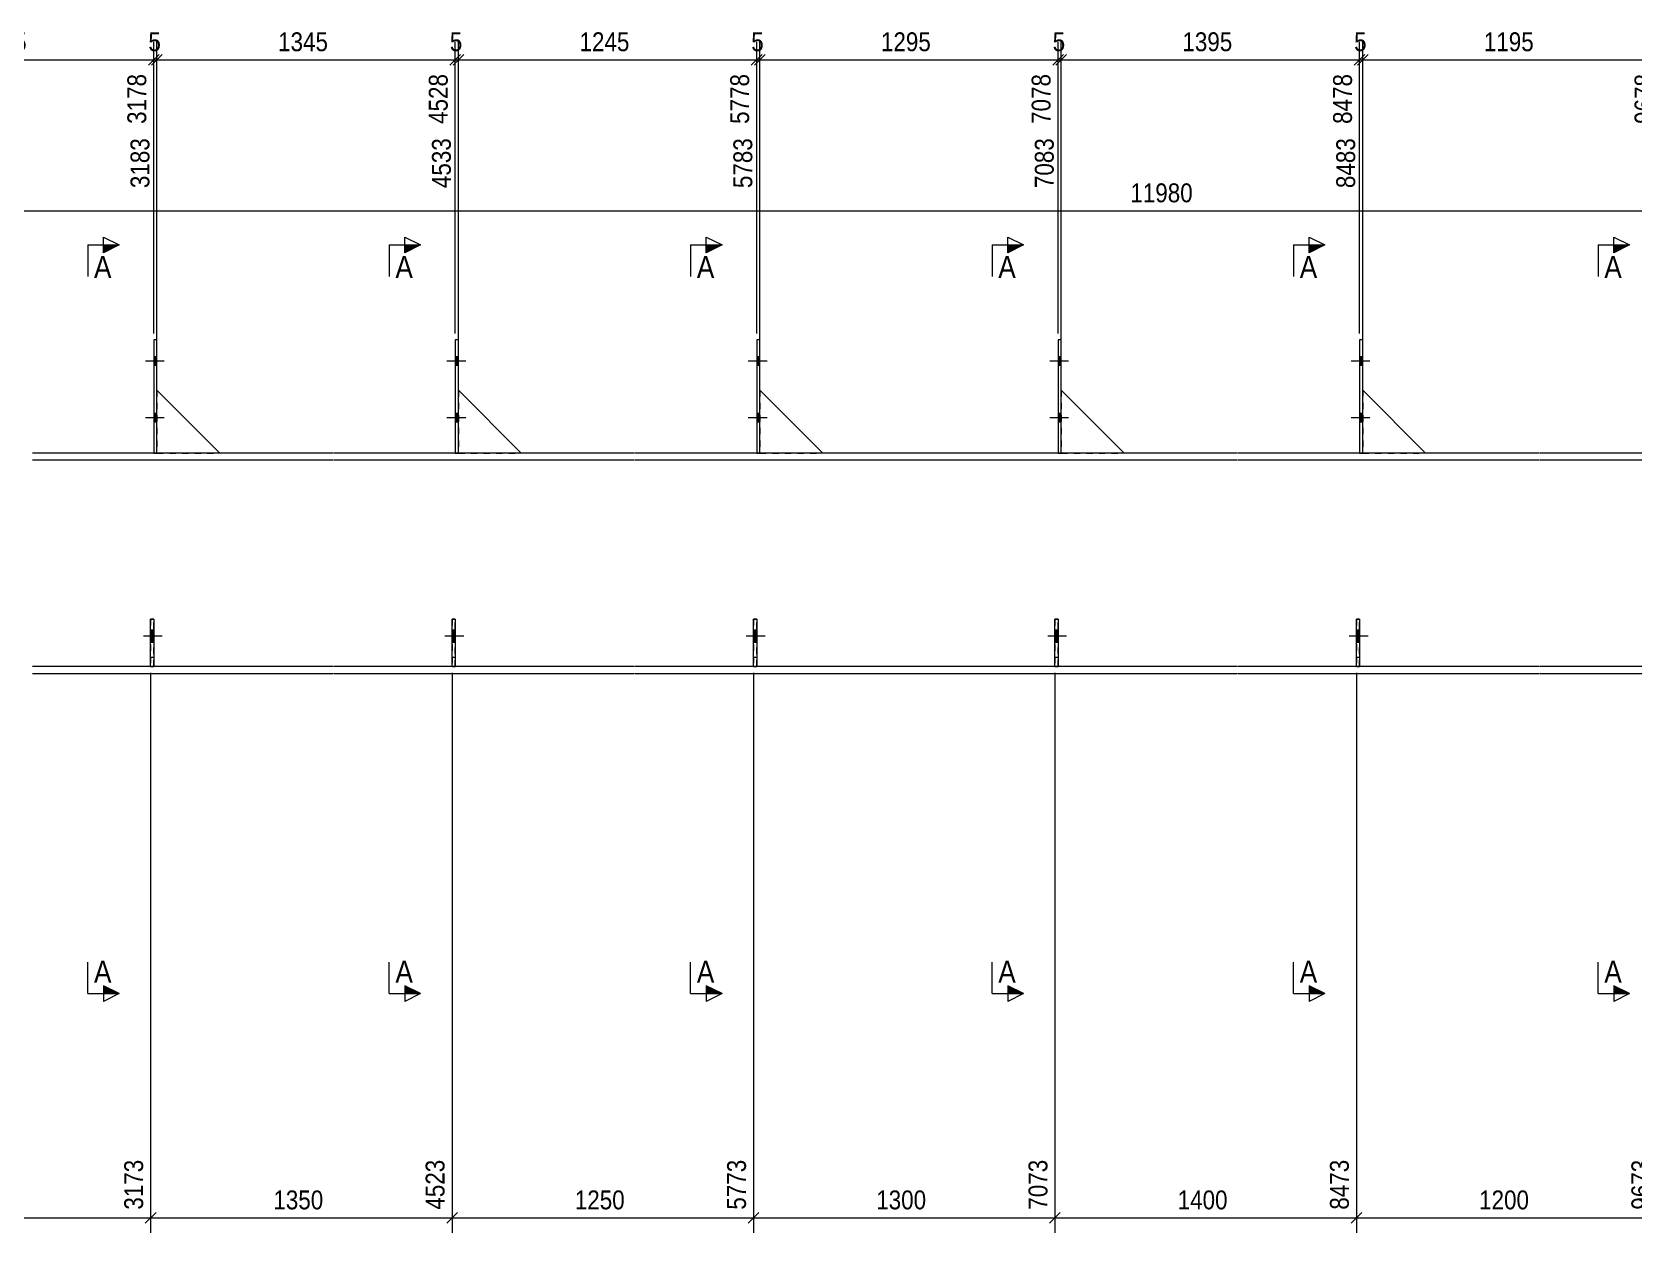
# Model space of a CAD drawing. Header units: millimetres. Extents: x 2 to 825, y 1 to 579.
# Drawn here: x 167.3 to 421.9, y 232.2 to 423 of the extents above; entities that cross this region are included whole.
import ezdxf

# ---------------------------------------------------------------- set-up
doc = ezdxf.new("R2010")
doc.units = ezdxf.units.MM
for name, pattern in [('XKITLINE00', [0]), ('XKITLINE01', [4, 1, -1, 1, -1]), ('XKITLINE02', [4, 2, -2])]:
    doc.linetypes.add(name, pattern=pattern)
for name, color, linetype, lineweight in [('Bolt', 3, 'Continuous', 0), ('Dimensions', 7, 'Continuous', 0), ('Part', 2, 'Continuous', 0), ('Section', 6, 'Continuous', 0)]:
    doc.layers.add(name, color=color, linetype=linetype, lineweight=lineweight)
doc.styles.add('ARIAL', font='ARIAL.TTF')

# ---------------------------------------------------------------- blocks, each defined once
blk = doc.blocks.new('*A4')
at = {"layer": 'Bolt'}
for points in [[(282.45, 371.45), (282.95, 371.45), (282.95, 370.05), (282.45, 370.05)], [(282.45, 371.45), (282.95, 371.45), (282.95, 370.05), (282.45, 370.05)], [(282.45, 362.45), (282.95, 362.45), (282.95, 361.05), (282.45, 361.05)], [(282.45, 362.45), (282.95, 362.45), (282.95, 361.05), (282.45, 361.05)]]:
    blk.add_hatch(color=3, dxfattribs=at).paths.add_polyline_path(points, flags=17)
at = {"layer": 'Bolt', "color": 3, "linetype": 'XKITLINE00', "lineweight": 0}
for p, q in [((284.11, 370.75), (281.11, 370.75)), ((284.11, 370.75), (281.11, 370.75)), ((282.95, 371.45), (282.45, 371.45)), ((282.95, 371.45), (282.45, 371.45)), ((282.95, 370.05), (282.45, 370.05)), ((282.95, 370.05), (282.45, 370.05)), ((284.11, 361.75), (281.11, 361.75)), ((284.11, 361.75), (281.11, 361.75)), ((282.95, 362.45), (282.45, 362.45)), ((282.95, 362.45), (282.45, 362.45)), ((282.95, 361.05), (282.45, 361.05)), ((282.95, 361.05), (282.45, 361.05))]:
    blk.add_line(p, q, dxfattribs=at)
blk = doc.blocks.new('*A5')
at = {"layer": 'Bolt', "color": 3, "linetype": 'XKITLINE02', "lineweight": 0}
for p, q in [((331.7, 327.05), (328.7, 327.05)), ((330.35, 328.03), (329.85, 328.03)), ((330.35, 326.07), (329.85, 326.07))]:
    blk.add_line(p, q, dxfattribs=at)
blk = doc.blocks.new('*A6')
at = {"layer": 'Bolt'}
for points in [[(330.35, 371.45), (330.85, 371.45), (330.85, 370.05), (330.35, 370.05)], [(330.35, 371.45), (330.85, 371.45), (330.85, 370.05), (330.35, 370.05)], [(330.35, 362.45), (330.85, 362.45), (330.85, 361.05), (330.35, 361.05)], [(330.35, 362.45), (330.85, 362.45), (330.85, 361.05), (330.35, 361.05)]]:
    blk.add_hatch(color=3, dxfattribs=at).paths.add_polyline_path(points, flags=17)
at = {"layer": 'Bolt', "color": 3, "linetype": 'XKITLINE00', "lineweight": 0}
for p, q in [((332.01, 370.75), (329.01, 370.75)), ((332.01, 370.75), (329.01, 370.75)), ((330.85, 371.45), (330.35, 371.45)), ((330.85, 371.45), (330.35, 371.45)), ((330.85, 370.05), (330.35, 370.05)), ((330.85, 370.05), (330.35, 370.05)), ((332.01, 361.75), (329.01, 361.75)), ((332.01, 361.75), (329.01, 361.75)), ((330.85, 362.45), (330.35, 362.45)), ((330.85, 362.45), (330.35, 362.45)), ((330.85, 361.05), (330.35, 361.05)), ((330.85, 361.05), (330.35, 361.05))]:
    blk.add_line(p, q, dxfattribs=at)
blk = doc.blocks.new('*A7')
at = {"layer": 'Bolt', "color": 3, "linetype": 'XKITLINE02', "lineweight": 0}
for p, q in [((379.6, 327.05), (376.6, 327.05)), ((378.25, 328.03), (377.75, 328.03)), ((378.25, 326.07), (377.75, 326.07))]:
    blk.add_line(p, q, dxfattribs=at)
blk = doc.blocks.new('*A8')
at = {"layer": 'Bolt'}
for points in [[(378.25, 371.45), (378.75, 371.45), (378.75, 370.05), (378.25, 370.05)], [(378.25, 371.45), (378.75, 371.45), (378.75, 370.05), (378.25, 370.05)], [(378.25, 362.45), (378.75, 362.45), (378.75, 361.05), (378.25, 361.05)], [(378.25, 362.45), (378.75, 362.45), (378.75, 361.05), (378.25, 361.05)]]:
    blk.add_hatch(color=3, dxfattribs=at).paths.add_polyline_path(points, flags=17)
at = {"layer": 'Bolt', "color": 3, "linetype": 'XKITLINE00', "lineweight": 0}
for p, q in [((379.91, 370.75), (376.91, 370.75)), ((379.91, 370.75), (376.91, 370.75)), ((378.75, 371.45), (378.25, 371.45)), ((378.75, 371.45), (378.25, 371.45)), ((378.75, 370.05), (378.25, 370.05)), ((378.75, 370.05), (378.25, 370.05)), ((379.91, 361.75), (376.91, 361.75)), ((379.91, 361.75), (376.91, 361.75)), ((378.75, 362.45), (378.25, 362.45)), ((378.75, 362.45), (378.25, 362.45)), ((378.75, 361.05), (378.25, 361.05)), ((378.75, 361.05), (378.25, 361.05))]:
    blk.add_line(p, q, dxfattribs=at)
blk = doc.blocks.new('*A10')
at = {"layer": 'Part', "color": 2, "linetype": 'XKITLINE00', "lineweight": 0}
for p, q in [((215.15, 356.15), (167.35, 356.15)), ((215.15, 355.05), (167.35, 355.05)), ((263.05, 356.15), (215.25, 356.15)), ((263.05, 355.05), (215.25, 355.05)), ((310.95, 356.15), (263.15, 356.15)), ((310.95, 355.05), (263.15, 355.05)), ((358.85, 356.15), (311.05, 356.15)), ((358.85, 355.05), (311.05, 355.05)), ((406.75, 356.15), (358.95, 356.15)), ((406.75, 355.05), (358.95, 355.05)), ((656.33, 356.15), (406.85, 356.15)), ((656.22, 355.05), (406.85, 355.05)), ((215.15, 322.25), (167.35, 322.25)), ((167.35, 321.15), (215.15, 321.15)), ((263.05, 322.25), (215.25, 322.25)), ((215.25, 321.15), (263.05, 321.15)), ((310.95, 322.25), (263.15, 322.25)), ((263.15, 321.15), (310.95, 321.15)), ((358.85, 322.25), (311.05, 322.25)), ((311.05, 321.15), (358.85, 321.15)), ((406.75, 322.25), (358.95, 322.25)), ((358.95, 321.15), (406.75, 321.15)), ((652.76, 322.25), (406.85, 322.25)), ((406.85, 321.15), (652.64, 321.15))]:
    blk.add_line(p, q, dxfattribs=at)
blk = doc.blocks.new('*A18')
at = {"layer": 'Part', "color": 2, "linetype": 'XKITLINE00', "lineweight": 0}
for p, q in [((377.75, 322.25), (377.75, 329.75)), ((377.75, 329.75), (378.25, 329.75)), ((378.25, 329.75), (378.25, 322.25))]:
    blk.add_line(p, q, dxfattribs=at)
at = {"layer": 'Part', "color": 7, "linetype": 'XKITLINE01', "lineweight": 0}
for p, q in [((377.75, 323.75), (378.25, 323.75)), ((378.25, 322.25), (377.75, 322.25))]:
    blk.add_line(p, q, dxfattribs=at)
blk = doc.blocks.new('*A19')
at = {"layer": 'Part', "color": 2, "linetype": 'XKITLINE00', "lineweight": 0}
for p, q in [((329.85, 322.25), (329.85, 329.75)), ((329.85, 329.75), (330.35, 329.75)), ((330.35, 329.75), (330.35, 322.25))]:
    blk.add_line(p, q, dxfattribs=at)
at = {"layer": 'Part', "color": 7, "linetype": 'XKITLINE01', "lineweight": 0}
for p, q in [((329.85, 323.75), (330.35, 323.75)), ((330.35, 322.25), (329.85, 322.25))]:
    blk.add_line(p, q, dxfattribs=at)
blk = doc.blocks.new('*A20')
at = {"layer": 'Part', "color": 2, "linetype": 'XKITLINE00', "lineweight": 0}
for p, q in [((281.95, 322.25), (281.95, 329.75)), ((281.95, 329.75), (282.45, 329.75)), ((282.45, 329.75), (282.45, 322.25))]:
    blk.add_line(p, q, dxfattribs=at)
at = {"layer": 'Part', "color": 7, "linetype": 'XKITLINE01', "lineweight": 0}
for p, q in [((281.95, 323.75), (282.45, 323.75)), ((282.45, 322.25), (281.95, 322.25))]:
    blk.add_line(p, q, dxfattribs=at)
blk = doc.blocks.new('*A21')
at = {"layer": 'Part', "color": 2, "linetype": 'XKITLINE00', "lineweight": 0}
for p, q in [((234.05, 322.25), (234.05, 329.75)), ((234.05, 329.75), (234.55, 329.75)), ((234.55, 329.75), (234.55, 322.25))]:
    blk.add_line(p, q, dxfattribs=at)
at = {"layer": 'Part', "color": 7, "linetype": 'XKITLINE01', "lineweight": 0}
for p, q in [((234.05, 323.75), (234.55, 323.75)), ((234.55, 322.25), (234.05, 322.25))]:
    blk.add_line(p, q, dxfattribs=at)
blk = doc.blocks.new('*A22')
at = {"layer": 'Part', "color": 2, "linetype": 'XKITLINE00', "lineweight": 0}
for p, q in [((186.15, 322.25), (186.15, 329.75)), ((186.15, 329.75), (186.65, 329.75)), ((186.65, 329.75), (186.65, 322.25))]:
    blk.add_line(p, q, dxfattribs=at)
at = {"layer": 'Part', "color": 7, "linetype": 'XKITLINE01', "lineweight": 0}
for p, q in [((186.15, 323.75), (186.65, 323.75)), ((186.65, 322.25), (186.15, 322.25))]:
    blk.add_line(p, q, dxfattribs=at)
blk = doc.blocks.new('*A36')
at = {"layer": 'Part', "color": 7, "linetype": 'XKITLINE01', "lineweight": 0}
for p, q in [((186.15, 329.75), (186.15, 322.25)), ((186.65, 329.75), (186.15, 329.75)), ((186.65, 322.25), (186.65, 329.75)), ((186.15, 323.75), (186.65, 323.75)), ((186.15, 322.25), (186.65, 322.25))]:
    blk.add_line(p, q, dxfattribs=at)
blk = doc.blocks.new('*A37')
at = {"layer": 'Part', "color": 2, "linetype": 'XKITLINE00', "lineweight": 0}
blk.add_line((197.15, 356.15), (187.15, 366.15), dxfattribs=at)
at = {"layer": 'Part', "color": 7, "linetype": 'XKITLINE01', "lineweight": 0}
for p, q in [((187.15, 366.15), (187.15, 356.15)), ((187.15, 356.15), (197.15, 356.15))]:
    blk.add_line(p, q, dxfattribs=at)
blk = doc.blocks.new('*A38')
at = {"layer": 'Part', "color": 2, "linetype": 'XKITLINE00', "lineweight": 0}
for p, q in [((187.15, 374.15), (186.65, 374.15)), ((186.65, 374.15), (186.65, 356.15)), ((187.15, 356.15), (187.15, 374.15))]:
    blk.add_line(p, q, dxfattribs=at)
at = {"layer": 'Part', "color": 7, "linetype": 'XKITLINE01', "lineweight": 0}
blk.add_line((186.65, 356.15), (187.15, 356.15), dxfattribs=at)
blk = doc.blocks.new('*A39')
at = {"layer": 'Part', "color": 7, "linetype": 'XKITLINE01', "lineweight": 0}
for p, q in [((234.05, 329.75), (234.05, 322.25)), ((234.55, 329.75), (234.05, 329.75)), ((234.55, 322.25), (234.55, 329.75)), ((234.05, 323.75), (234.55, 323.75)), ((234.05, 322.25), (234.55, 322.25))]:
    blk.add_line(p, q, dxfattribs=at)
blk = doc.blocks.new('*A40')
at = {"layer": 'Part', "color": 2, "linetype": 'XKITLINE00', "lineweight": 0}
blk.add_line((245.05, 356.15), (235.05, 366.15), dxfattribs=at)
at = {"layer": 'Part', "color": 7, "linetype": 'XKITLINE01', "lineweight": 0}
for p, q in [((235.05, 366.15), (235.05, 356.15)), ((235.05, 356.15), (245.05, 356.15))]:
    blk.add_line(p, q, dxfattribs=at)
blk = doc.blocks.new('*A41')
at = {"layer": 'Part', "color": 2, "linetype": 'XKITLINE00', "lineweight": 0}
for p, q in [((235.05, 374.15), (234.55, 374.15)), ((234.55, 374.15), (234.55, 356.15)), ((235.05, 356.15), (235.05, 374.15))]:
    blk.add_line(p, q, dxfattribs=at)
at = {"layer": 'Part', "color": 7, "linetype": 'XKITLINE01', "lineweight": 0}
blk.add_line((234.55, 356.15), (235.05, 356.15), dxfattribs=at)
blk = doc.blocks.new('*A42')
at = {"layer": 'Part', "color": 7, "linetype": 'XKITLINE01', "lineweight": 0}
for p, q in [((281.95, 329.75), (281.95, 322.25)), ((282.45, 329.75), (281.95, 329.75)), ((282.45, 322.25), (282.45, 329.75)), ((281.95, 323.75), (282.45, 323.75)), ((281.95, 322.25), (282.45, 322.25))]:
    blk.add_line(p, q, dxfattribs=at)
blk = doc.blocks.new('*A43')
at = {"layer": 'Part', "color": 2, "linetype": 'XKITLINE00', "lineweight": 0}
blk.add_line((292.95, 356.15), (282.95, 366.15), dxfattribs=at)
at = {"layer": 'Part', "color": 7, "linetype": 'XKITLINE01', "lineweight": 0}
for p, q in [((282.95, 366.15), (282.95, 356.15)), ((282.95, 356.15), (292.95, 356.15))]:
    blk.add_line(p, q, dxfattribs=at)
blk = doc.blocks.new('*A44')
at = {"layer": 'Part', "color": 2, "linetype": 'XKITLINE00', "lineweight": 0}
for p, q in [((282.95, 374.15), (282.45, 374.15)), ((282.45, 374.15), (282.45, 356.15)), ((282.95, 356.15), (282.95, 374.15))]:
    blk.add_line(p, q, dxfattribs=at)
at = {"layer": 'Part', "color": 7, "linetype": 'XKITLINE01', "lineweight": 0}
blk.add_line((282.45, 356.15), (282.95, 356.15), dxfattribs=at)
blk = doc.blocks.new('*A45')
at = {"layer": 'Part', "color": 7, "linetype": 'XKITLINE01', "lineweight": 0}
for p, q in [((329.85, 329.75), (329.85, 322.25)), ((330.35, 329.75), (329.85, 329.75)), ((330.35, 322.25), (330.35, 329.75)), ((329.85, 323.75), (330.35, 323.75)), ((329.85, 322.25), (330.35, 322.25))]:
    blk.add_line(p, q, dxfattribs=at)
blk = doc.blocks.new('*A46')
at = {"layer": 'Part', "color": 2, "linetype": 'XKITLINE00', "lineweight": 0}
blk.add_line((340.85, 356.15), (330.85, 366.15), dxfattribs=at)
at = {"layer": 'Part', "color": 7, "linetype": 'XKITLINE01', "lineweight": 0}
for p, q in [((330.85, 366.15), (330.85, 356.15)), ((330.85, 356.15), (340.85, 356.15))]:
    blk.add_line(p, q, dxfattribs=at)
blk = doc.blocks.new('*A47')
at = {"layer": 'Part', "color": 2, "linetype": 'XKITLINE00', "lineweight": 0}
for p, q in [((330.85, 374.15), (330.35, 374.15)), ((330.35, 374.15), (330.35, 356.15)), ((330.85, 356.15), (330.85, 374.15))]:
    blk.add_line(p, q, dxfattribs=at)
at = {"layer": 'Part', "color": 7, "linetype": 'XKITLINE01', "lineweight": 0}
blk.add_line((330.35, 356.15), (330.85, 356.15), dxfattribs=at)
blk = doc.blocks.new('*A48')
at = {"layer": 'Part', "color": 7, "linetype": 'XKITLINE01', "lineweight": 0}
for p, q in [((377.75, 329.75), (377.75, 322.25)), ((378.25, 329.75), (377.75, 329.75)), ((378.25, 322.25), (378.25, 329.75)), ((377.75, 323.75), (378.25, 323.75)), ((377.75, 322.25), (378.25, 322.25))]:
    blk.add_line(p, q, dxfattribs=at)
blk = doc.blocks.new('*A49')
at = {"layer": 'Part', "color": 2, "linetype": 'XKITLINE00', "lineweight": 0}
blk.add_line((388.75, 356.15), (378.75, 366.15), dxfattribs=at)
at = {"layer": 'Part', "color": 7, "linetype": 'XKITLINE01', "lineweight": 0}
for p, q in [((378.75, 366.15), (378.75, 356.15)), ((378.75, 356.15), (388.75, 356.15))]:
    blk.add_line(p, q, dxfattribs=at)
blk = doc.blocks.new('*A50')
at = {"layer": 'Part', "color": 2, "linetype": 'XKITLINE00', "lineweight": 0}
for p, q in [((378.75, 374.15), (378.25, 374.15)), ((378.25, 374.15), (378.25, 356.15)), ((378.75, 356.15), (378.75, 374.15))]:
    blk.add_line(p, q, dxfattribs=at)
at = {"layer": 'Part', "color": 7, "linetype": 'XKITLINE01', "lineweight": 0}
blk.add_line((378.25, 356.15), (378.75, 356.15), dxfattribs=at)
blk = doc.blocks.new('*A57')
at = {"layer": 'Bolt'}
blk.add_hatch(color=3, dxfattribs=at).paths.add_polyline_path([(378.25, 326.07), (377.75, 326.07), (377.75, 328.03), (378.25, 328.03)], flags=17)
at = {"layer": 'Bolt', "color": 3, "linetype": 'XKITLINE00', "lineweight": 0}
for p, q in [((379.6, 327.05), (376.6, 327.05)), ((378.25, 328.03), (377.75, 328.03)), ((378.25, 326.07), (377.75, 326.07))]:
    blk.add_line(p, q, dxfattribs=at)
blk = doc.blocks.new('*A58')
at = {"layer": 'Bolt'}
blk.add_hatch(color=3, dxfattribs=at).paths.add_polyline_path([(330.35, 326.07), (329.85, 326.07), (329.85, 328.03), (330.35, 328.03)], flags=17)
at = {"layer": 'Bolt', "color": 3, "linetype": 'XKITLINE00', "lineweight": 0}
for p, q in [((331.7, 327.05), (328.7, 327.05)), ((330.35, 328.03), (329.85, 328.03)), ((330.35, 326.07), (329.85, 326.07))]:
    blk.add_line(p, q, dxfattribs=at)
blk = doc.blocks.new('*A59')
at = {"layer": 'Bolt'}
blk.add_hatch(color=3, dxfattribs=at).paths.add_polyline_path([(282.45, 326.07), (281.95, 326.07), (281.95, 328.03), (282.45, 328.03)], flags=17)
at = {"layer": 'Bolt', "color": 3, "linetype": 'XKITLINE00', "lineweight": 0}
for p, q in [((283.8, 327.05), (280.8, 327.05)), ((282.45, 328.03), (281.95, 328.03)), ((282.45, 326.07), (281.95, 326.07))]:
    blk.add_line(p, q, dxfattribs=at)
blk = doc.blocks.new('*A60')
at = {"layer": 'Bolt'}
blk.add_hatch(color=3, dxfattribs=at).paths.add_polyline_path([(234.55, 326.07), (234.05, 326.07), (234.05, 328.03), (234.55, 328.03)], flags=17)
at = {"layer": 'Bolt', "color": 3, "linetype": 'XKITLINE00', "lineweight": 0}
for p, q in [((235.9, 327.05), (232.9, 327.05)), ((234.55, 328.03), (234.05, 328.03)), ((234.55, 326.07), (234.05, 326.07))]:
    blk.add_line(p, q, dxfattribs=at)
blk = doc.blocks.new('*A61')
at = {"layer": 'Bolt'}
blk.add_hatch(color=3, dxfattribs=at).paths.add_polyline_path([(186.65, 326.07), (186.15, 326.07), (186.15, 328.03), (186.65, 328.03)], flags=17)
at = {"layer": 'Bolt', "color": 3, "linetype": 'XKITLINE00', "lineweight": 0}
for p, q in [((188, 327.05), (185, 327.05)), ((186.65, 328.03), (186.15, 328.03)), ((186.65, 326.07), (186.15, 326.07))]:
    blk.add_line(p, q, dxfattribs=at)
blk = doc.blocks.new('*A70')
at = {"layer": 'Bolt', "color": 3, "linetype": 'XKITLINE02', "lineweight": 0}
for p, q in [((188, 327.05), (185, 327.05)), ((186.65, 328.03), (186.15, 328.03)), ((186.65, 326.07), (186.15, 326.07))]:
    blk.add_line(p, q, dxfattribs=at)
blk = doc.blocks.new('*A71')
at = {"layer": 'Bolt'}
for points in [[(186.65, 371.45), (187.15, 371.45), (187.15, 370.05), (186.65, 370.05)], [(186.65, 371.45), (187.15, 371.45), (187.15, 370.05), (186.65, 370.05)], [(186.65, 362.45), (187.15, 362.45), (187.15, 361.05), (186.65, 361.05)], [(186.65, 362.45), (187.15, 362.45), (187.15, 361.05), (186.65, 361.05)]]:
    blk.add_hatch(color=3, dxfattribs=at).paths.add_polyline_path(points, flags=17)
at = {"layer": 'Bolt', "color": 3, "linetype": 'XKITLINE00', "lineweight": 0}
for p, q in [((188.31, 370.75), (185.31, 370.75)), ((188.31, 370.75), (185.31, 370.75)), ((187.15, 371.45), (186.65, 371.45)), ((187.15, 371.45), (186.65, 371.45)), ((187.15, 370.05), (186.65, 370.05)), ((187.15, 370.05), (186.65, 370.05)), ((188.31, 361.75), (185.31, 361.75)), ((188.31, 361.75), (185.31, 361.75)), ((187.15, 362.45), (186.65, 362.45)), ((187.15, 362.45), (186.65, 362.45)), ((187.15, 361.05), (186.65, 361.05)), ((187.15, 361.05), (186.65, 361.05))]:
    blk.add_line(p, q, dxfattribs=at)
blk = doc.blocks.new('*A72')
at = {"layer": 'Bolt', "color": 3, "linetype": 'XKITLINE02', "lineweight": 0}
for p, q in [((235.9, 327.05), (232.9, 327.05)), ((234.55, 328.03), (234.05, 328.03)), ((234.55, 326.07), (234.05, 326.07))]:
    blk.add_line(p, q, dxfattribs=at)
blk = doc.blocks.new('*A73')
at = {"layer": 'Bolt'}
for points in [[(234.55, 371.45), (235.05, 371.45), (235.05, 370.05), (234.55, 370.05)], [(234.55, 371.45), (235.05, 371.45), (235.05, 370.05), (234.55, 370.05)], [(234.55, 362.45), (235.05, 362.45), (235.05, 361.05), (234.55, 361.05)], [(234.55, 362.45), (235.05, 362.45), (235.05, 361.05), (234.55, 361.05)]]:
    blk.add_hatch(color=3, dxfattribs=at).paths.add_polyline_path(points, flags=17)
at = {"layer": 'Bolt', "color": 3, "linetype": 'XKITLINE00', "lineweight": 0}
for p, q in [((236.21, 370.75), (233.21, 370.75)), ((236.21, 370.75), (233.21, 370.75)), ((235.05, 371.45), (234.55, 371.45)), ((235.05, 371.45), (234.55, 371.45)), ((235.05, 370.05), (234.55, 370.05)), ((235.05, 370.05), (234.55, 370.05)), ((236.21, 361.75), (233.21, 361.75)), ((236.21, 361.75), (233.21, 361.75)), ((235.05, 362.45), (234.55, 362.45)), ((235.05, 362.45), (234.55, 362.45)), ((235.05, 361.05), (234.55, 361.05)), ((235.05, 361.05), (234.55, 361.05))]:
    blk.add_line(p, q, dxfattribs=at)
blk = doc.blocks.new('*A74')
at = {"layer": 'Bolt', "color": 3, "linetype": 'XKITLINE02', "lineweight": 0}
for p, q in [((283.8, 327.05), (280.8, 327.05)), ((282.45, 328.03), (281.95, 328.03)), ((282.45, 326.07), (281.95, 326.07))]:
    blk.add_line(p, q, dxfattribs=at)
blk = doc.blocks.new('*A196')
at = {"layer": 'Section'}
for points in [[(418.65, 389.22), (421.15, 389.22), (418.65, 387.97)], [(418.65, 271.52), (421.15, 270.27), (418.65, 270.27)]]:
    blk.add_hatch(color=3, dxfattribs=at).paths.add_polyline_path(points, flags=17)
at = {"layer": 'Section', "color": 3, "linetype": 'XKITLINE00', "lineweight": 0}
for p, q in [((418.65, 387.97), (418.65, 390.47)), ((418.65, 390.47), (421.15, 389.22)), ((421.15, 389.22), (418.65, 387.97)), ((421.15, 270.27), (418.65, 271.52)), ((418.65, 271.52), (418.65, 269.02)), ((421.15, 270.27), (418.65, 269.02))]:
    blk.add_line(p, q, dxfattribs=at)
at = {"layer": 'Section', "color": 1, "linetype": 'XKITLINE00', "lineweight": 0}
for p, q in [((416.15, 389.22), (416.15, 384.22)), ((416.15, 389.22), (421.15, 389.22)), ((416.15, 270.27), (416.15, 275.27)), ((416.15, 270.27), (421.15, 270.27))]:
    blk.add_line(p, q, dxfattribs=at)
at = {"layer": 'Section', "color": 7, "style": 'ARIAL', "width": 0.85}
for p in [(417.15, 383.97), (417.15, 272.02)]:
    blk.add_text('A', height=3.5, dxfattribs=at).set_placement(p)
blk = doc.blocks.new('*A198')
at = {"layer": 'Section'}
for points in [[(370.25, 389.22), (372.75, 389.22), (370.25, 387.97)], [(370.25, 271.52), (372.75, 270.27), (370.25, 270.27)]]:
    blk.add_hatch(color=3, dxfattribs=at).paths.add_polyline_path(points, flags=17)
at = {"layer": 'Section', "color": 3, "linetype": 'XKITLINE00', "lineweight": 0}
for p, q in [((370.25, 387.97), (370.25, 390.47)), ((370.25, 390.47), (372.75, 389.22)), ((372.75, 389.22), (370.25, 387.97)), ((372.75, 270.27), (370.25, 271.52)), ((370.25, 271.52), (370.25, 269.02)), ((372.75, 270.27), (370.25, 269.02))]:
    blk.add_line(p, q, dxfattribs=at)
at = {"layer": 'Section', "color": 1, "linetype": 'XKITLINE00', "lineweight": 0}
for p, q in [((367.75, 389.22), (367.75, 384.22)), ((367.75, 389.22), (372.75, 389.22)), ((367.75, 270.27), (367.75, 275.27)), ((367.75, 270.27), (372.75, 270.27))]:
    blk.add_line(p, q, dxfattribs=at)
at = {"layer": 'Section', "color": 7, "style": 'ARIAL', "width": 0.85}
for p in [(368.75, 383.97), (368.75, 272.02)]:
    blk.add_text('A', height=3.5, dxfattribs=at).set_placement(p)
blk = doc.blocks.new('*A199')
at = {"layer": 'Section'}
for points in [[(178.65, 389.22), (181.15, 389.22), (178.65, 387.97)], [(178.65, 271.52), (181.15, 270.27), (178.65, 270.27)]]:
    blk.add_hatch(color=3, dxfattribs=at).paths.add_polyline_path(points, flags=17)
at = {"layer": 'Section', "color": 3, "linetype": 'XKITLINE00', "lineweight": 0}
for p, q in [((178.65, 387.97), (178.65, 390.47)), ((178.65, 390.47), (181.15, 389.22)), ((181.15, 389.22), (178.65, 387.97)), ((181.15, 270.27), (178.65, 271.52)), ((178.65, 271.52), (178.65, 269.02)), ((181.15, 270.27), (178.65, 269.02))]:
    blk.add_line(p, q, dxfattribs=at)
at = {"layer": 'Section', "color": 1, "linetype": 'XKITLINE00', "lineweight": 0}
for p, q in [((176.15, 389.22), (176.15, 384.22)), ((176.15, 389.22), (181.15, 389.22)), ((176.15, 270.27), (176.15, 275.27)), ((176.15, 270.27), (181.15, 270.27))]:
    blk.add_line(p, q, dxfattribs=at)
at = {"layer": 'Section', "color": 7, "style": 'ARIAL', "width": 0.85}
for p in [(177.15, 383.97), (177.15, 272.02)]:
    blk.add_text('A', height=3.5, dxfattribs=at).set_placement(p)
blk = doc.blocks.new('*A200')
at = {"layer": 'Section'}
for points in [[(322.35, 389.22), (324.85, 389.22), (322.35, 387.97)], [(322.35, 271.52), (324.85, 270.27), (322.35, 270.27)]]:
    blk.add_hatch(color=3, dxfattribs=at).paths.add_polyline_path(points, flags=17)
at = {"layer": 'Section', "color": 3, "linetype": 'XKITLINE00', "lineweight": 0}
for p, q in [((322.35, 387.97), (322.35, 390.47)), ((322.35, 390.47), (324.85, 389.22)), ((324.85, 389.22), (322.35, 387.97)), ((324.85, 270.27), (322.35, 271.52)), ((322.35, 271.52), (322.35, 269.02)), ((324.85, 270.27), (322.35, 269.02))]:
    blk.add_line(p, q, dxfattribs=at)
at = {"layer": 'Section', "color": 1, "linetype": 'XKITLINE00', "lineweight": 0}
for p, q in [((319.85, 389.22), (319.85, 384.22)), ((319.85, 389.22), (324.85, 389.22)), ((319.85, 270.27), (319.85, 275.27)), ((319.85, 270.27), (324.85, 270.27))]:
    blk.add_line(p, q, dxfattribs=at)
at = {"layer": 'Section', "color": 7, "style": 'ARIAL', "width": 0.85}
for p in [(320.85, 383.97), (320.85, 272.02)]:
    blk.add_text('A', height=3.5, dxfattribs=at).set_placement(p)
blk = doc.blocks.new('*A201')
at = {"layer": 'Section'}
for points in [[(274.45, 389.22), (276.95, 389.22), (274.45, 387.97)], [(274.45, 271.52), (276.95, 270.27), (274.45, 270.27)]]:
    blk.add_hatch(color=3, dxfattribs=at).paths.add_polyline_path(points, flags=17)
at = {"layer": 'Section', "color": 3, "linetype": 'XKITLINE00', "lineweight": 0}
for p, q in [((274.45, 387.97), (274.45, 390.47)), ((274.45, 390.47), (276.95, 389.22)), ((276.95, 389.22), (274.45, 387.97)), ((276.95, 270.27), (274.45, 271.52)), ((274.45, 271.52), (274.45, 269.02)), ((276.95, 270.27), (274.45, 269.02))]:
    blk.add_line(p, q, dxfattribs=at)
at = {"layer": 'Section', "color": 1, "linetype": 'XKITLINE00', "lineweight": 0}
for p, q in [((271.95, 389.22), (271.95, 384.22)), ((271.95, 389.22), (276.95, 389.22)), ((271.95, 270.27), (271.95, 275.27)), ((271.95, 270.27), (276.95, 270.27))]:
    blk.add_line(p, q, dxfattribs=at)
at = {"layer": 'Section', "color": 7, "style": 'ARIAL', "width": 0.85}
for p in [(272.95, 383.97), (272.95, 272.02)]:
    blk.add_text('A', height=3.5, dxfattribs=at).set_placement(p)
blk = doc.blocks.new('*A202')
at = {"layer": 'Section'}
for points in [[(226.55, 389.22), (229.05, 389.22), (226.55, 387.97)], [(226.55, 271.52), (229.05, 270.27), (226.55, 270.27)]]:
    blk.add_hatch(color=3, dxfattribs=at).paths.add_polyline_path(points, flags=17)
at = {"layer": 'Section', "color": 3, "linetype": 'XKITLINE00', "lineweight": 0}
for p, q in [((226.55, 387.97), (226.55, 390.47)), ((226.55, 390.47), (229.05, 389.22)), ((229.05, 389.22), (226.55, 387.97)), ((229.05, 270.27), (226.55, 271.52)), ((226.55, 271.52), (226.55, 269.02)), ((229.05, 270.27), (226.55, 269.02))]:
    blk.add_line(p, q, dxfattribs=at)
at = {"layer": 'Section', "color": 1, "linetype": 'XKITLINE00', "lineweight": 0}
for p, q in [((224.05, 389.22), (224.05, 384.22)), ((224.05, 389.22), (229.05, 389.22)), ((224.05, 270.27), (224.05, 275.27)), ((224.05, 270.27), (229.05, 270.27))]:
    blk.add_line(p, q, dxfattribs=at)
at = {"layer": 'Section', "color": 7, "style": 'ARIAL', "width": 0.85}
for p in [(225.05, 383.97), (225.05, 272.02)]:
    blk.add_text('A', height=3.5, dxfattribs=at).set_placement(p)
blk = doc.blocks.new('*A203')
at = {"layer": 'Dimensions', "color": 7, "linetype": 'XKITLINE00', "lineweight": 0}
blk.add_line((38.45, 394.65), (656.33, 394.65), dxfattribs=at)
at = {"layer": 'Dimensions', "color": 3, "style": 'ARIAL', "width": 0.85}
blk.add_text('11980', height=3, dxfattribs=at).set_placement((341.83, 396))
blk = doc.blocks.new('*A207')
at = {"layer": 'Dimensions', "color": 7, "linetype": 'XKITLINE00', "lineweight": 0}
for p, q in [((138.25, 321.25), (138.25, 232.25)), ((186.15, 321.25), (186.15, 232.25)), ((139.1, 235.5), (137.4, 233.8)), ((138.25, 234.65), (186.15, 234.65)), ((187, 235.5), (185.3, 233.8))]:
    blk.add_line(p, q, dxfattribs=at)
at = {"layer": 'Dimensions', "color": 3}
for p in [(138.25, 234.65), (186.15, 234.65)]:
    blk.add_point(p, dxfattribs=at)
at = {"layer": 'Dimensions', "color": 3, "style": 'ARIAL', "width": 0.85}
blk.add_text('3173', height=3, rotation=90.0002, dxfattribs=at).set_placement((184.95, 235.95))
blk.add_text('1300', height=3, dxfattribs=at).set_placement((157.75, 236))
blk = doc.blocks.new('*A208')
at = {"layer": 'Dimensions', "color": 7, "linetype": 'XKITLINE00', "lineweight": 0}
for p, q in [((186.15, 321.25), (186.15, 232.25)), ((234.05, 321.25), (234.05, 232.25)), ((187, 235.5), (185.3, 233.8)), ((186.15, 234.65), (234.05, 234.65)), ((234.9, 235.5), (233.2, 233.8))]:
    blk.add_line(p, q, dxfattribs=at)
at = {"layer": 'Dimensions', "color": 3}
for p in [(186.15, 234.65), (234.05, 234.65)]:
    blk.add_point(p, dxfattribs=at)
at = {"layer": 'Dimensions', "color": 3, "style": 'ARIAL', "width": 0.85}
blk.add_text('4523', height=3, rotation=90.0002, dxfattribs=at).set_placement((232.85, 235.95))
blk.add_text('1350', height=3, dxfattribs=at).set_placement((205.65, 236))
blk = doc.blocks.new('*A209')
at = {"layer": 'Dimensions', "color": 7, "linetype": 'XKITLINE00', "lineweight": 0}
for p, q in [((234.05, 321.25), (234.05, 232.25)), ((281.95, 321.25), (281.95, 232.25)), ((234.9, 235.5), (233.2, 233.8)), ((234.05, 234.65), (281.95, 234.65)), ((282.8, 235.5), (281.1, 233.8))]:
    blk.add_line(p, q, dxfattribs=at)
at = {"layer": 'Dimensions', "color": 3}
for p in [(234.05, 234.65), (281.95, 234.65)]:
    blk.add_point(p, dxfattribs=at)
at = {"layer": 'Dimensions', "color": 3, "style": 'ARIAL', "width": 0.85}
blk.add_text('5773', height=3, rotation=90.0002, dxfattribs=at).set_placement((280.75, 235.95))
blk.add_text('1250', height=3, dxfattribs=at).set_placement((253.55, 236))
blk = doc.blocks.new('*A210')
at = {"layer": 'Dimensions', "color": 7, "linetype": 'XKITLINE00', "lineweight": 0}
for p, q in [((281.95, 321.25), (281.95, 232.25)), ((329.85, 321.25), (329.85, 232.25)), ((282.8, 235.5), (281.1, 233.8)), ((281.95, 234.65), (329.85, 234.65)), ((330.7, 235.5), (329, 233.8))]:
    blk.add_line(p, q, dxfattribs=at)
at = {"layer": 'Dimensions', "color": 3}
for p in [(281.95, 234.65), (329.85, 234.65)]:
    blk.add_point(p, dxfattribs=at)
at = {"layer": 'Dimensions', "color": 3, "style": 'ARIAL', "width": 0.85}
blk.add_text('7073', height=3, rotation=90.0002, dxfattribs=at).set_placement((328.65, 235.95))
blk.add_text('1300', height=3, dxfattribs=at).set_placement((301.45, 236))
blk = doc.blocks.new('*A211')
at = {"layer": 'Dimensions', "color": 7, "linetype": 'XKITLINE00', "lineweight": 0}
for p, q in [((329.85, 321.25), (329.85, 232.25)), ((377.75, 321.25), (377.75, 232.25)), ((330.7, 235.5), (329, 233.8)), ((329.85, 234.65), (377.75, 234.65)), ((378.6, 235.5), (376.9, 233.8))]:
    blk.add_line(p, q, dxfattribs=at)
at = {"layer": 'Dimensions', "color": 3}
for p in [(329.85, 234.65), (377.75, 234.65)]:
    blk.add_point(p, dxfattribs=at)
at = {"layer": 'Dimensions', "color": 3, "style": 'ARIAL', "width": 0.85}
blk.add_text('8473', height=3, rotation=90.0002, dxfattribs=at).set_placement((376.55, 235.95))
blk.add_text('1400', height=3, dxfattribs=at).set_placement((349.35, 236))
blk = doc.blocks.new('*A212')
at = {"layer": 'Dimensions', "color": 7, "linetype": 'XKITLINE00', "lineweight": 0}
for p, q in [((377.75, 321.25), (377.75, 232.25)), ((425.65, 321.25), (425.65, 232.25)), ((378.6, 235.5), (376.9, 233.8)), ((377.75, 234.65), (425.65, 234.65)), ((426.5, 235.5), (424.8, 233.8))]:
    blk.add_line(p, q, dxfattribs=at)
at = {"layer": 'Dimensions', "color": 3}
for p in [(377.75, 234.65), (425.65, 234.65)]:
    blk.add_point(p, dxfattribs=at)
at = {"layer": 'Dimensions', "color": 3, "style": 'ARIAL', "width": 0.85}
blk.add_text('9673', height=3, rotation=90.0002, dxfattribs=at).set_placement((424.45, 235.95))
blk.add_text('1200', height=3, dxfattribs=at).set_placement((397.25, 236))
blk = doc.blocks.new('*A219')
at = {"layer": 'Dimensions', "color": 7, "linetype": 'XKITLINE00', "lineweight": 0}
for p, q in [((139.25, 367.15), (139.25, 421.5)), ((186.65, 375.15), (186.65, 421.5)), ((140.1, 419.5), (138.4, 417.8)), ((139.25, 418.65), (186.65, 418.65)), ((187.5, 419.5), (185.8, 417.8))]:
    blk.add_line(p, q, dxfattribs=at)
at = {"layer": 'Dimensions', "color": 3}
for p in [(139.25, 418.65), (186.65, 418.65)]:
    blk.add_point(p, dxfattribs=at)
at = {"layer": 'Dimensions', "color": 3, "style": 'ARIAL', "width": 0.85}
blk.add_text('1295', height=3, dxfattribs=at).set_placement((158.5, 420))
blk.add_text('3178', height=3, rotation=90.0002, dxfattribs=at).set_placement((185.45, 408.45))
blk = doc.blocks.new('*A220')
at = {"layer": 'Dimensions', "color": 7, "linetype": 'XKITLINE00', "lineweight": 0}
for p, q in [((186.65, 375.15), (186.65, 421.5)), ((187.15, 367.15), (187.15, 421.5)), ((187.5, 419.5), (185.8, 417.8)), ((188, 419.5), (186.3, 417.8)), ((186.65, 418.65), (187.15, 418.65))]:
    blk.add_line(p, q, dxfattribs=at)
at = {"layer": 'Dimensions', "color": 3}
for p in [(186.65, 418.65), (187.15, 418.65)]:
    blk.add_point(p, dxfattribs=at)
at = {"layer": 'Dimensions', "color": 3, "style": 'ARIAL', "width": 0.85}
blk.add_text('5', height=3, dxfattribs=at).set_placement((185.79, 420))
blk.add_text('3183', height=3, rotation=90.0002, dxfattribs=at).set_placement((185.95, 398.25))
blk = doc.blocks.new('*A221')
at = {"layer": 'Dimensions', "color": 7, "linetype": 'XKITLINE00', "lineweight": 0}
for p, q in [((187.15, 367.15), (187.15, 421.5)), ((234.55, 375.15), (234.55, 421.5)), ((188, 419.5), (186.3, 417.8)), ((187.15, 418.65), (234.55, 418.65)), ((235.4, 419.5), (233.7, 417.8))]:
    blk.add_line(p, q, dxfattribs=at)
at = {"layer": 'Dimensions', "color": 3}
for p in [(187.15, 418.65), (234.55, 418.65)]:
    blk.add_point(p, dxfattribs=at)
at = {"layer": 'Dimensions', "color": 3, "style": 'ARIAL', "width": 0.85}
blk.add_text('1345', height=3, dxfattribs=at).set_placement((206.4, 420))
blk.add_text('4528', height=3, rotation=90.0002, dxfattribs=at).set_placement((233.35, 408.45))
blk = doc.blocks.new('*A222')
at = {"layer": 'Dimensions', "color": 7, "linetype": 'XKITLINE00', "lineweight": 0}
for p, q in [((234.55, 375.15), (234.55, 421.5)), ((235.05, 367.15), (235.05, 421.5)), ((235.4, 419.5), (233.7, 417.8)), ((235.9, 419.5), (234.2, 417.8)), ((234.55, 418.65), (235.05, 418.65))]:
    blk.add_line(p, q, dxfattribs=at)
at = {"layer": 'Dimensions', "color": 3}
for p in [(234.55, 418.65), (235.05, 418.65)]:
    blk.add_point(p, dxfattribs=at)
at = {"layer": 'Dimensions', "color": 3, "style": 'ARIAL', "width": 0.85}
blk.add_text('5', height=3, dxfattribs=at).set_placement((233.69, 420))
blk.add_text('4533', height=3, rotation=90.0002, dxfattribs=at).set_placement((233.85, 398.25))
blk = doc.blocks.new('*A223')
at = {"layer": 'Dimensions', "color": 7, "linetype": 'XKITLINE00', "lineweight": 0}
for p, q in [((235.05, 367.15), (235.05, 421.5)), ((282.45, 375.15), (282.45, 421.5)), ((235.9, 419.5), (234.2, 417.8)), ((235.05, 418.65), (282.45, 418.65)), ((283.3, 419.5), (281.6, 417.8))]:
    blk.add_line(p, q, dxfattribs=at)
at = {"layer": 'Dimensions', "color": 3}
for p in [(235.05, 418.65), (282.45, 418.65)]:
    blk.add_point(p, dxfattribs=at)
at = {"layer": 'Dimensions', "color": 3, "style": 'ARIAL', "width": 0.85}
blk.add_text('1245', height=3, dxfattribs=at).set_placement((254.3, 420))
blk.add_text('5778', height=3, rotation=90.0002, dxfattribs=at).set_placement((281.25, 408.45))
blk = doc.blocks.new('*A224')
at = {"layer": 'Dimensions', "color": 7, "linetype": 'XKITLINE00', "lineweight": 0}
for p, q in [((282.45, 375.15), (282.45, 421.5)), ((282.95, 367.15), (282.95, 421.5)), ((283.3, 419.5), (281.6, 417.8)), ((283.8, 419.5), (282.1, 417.8)), ((282.45, 418.65), (282.95, 418.65))]:
    blk.add_line(p, q, dxfattribs=at)
at = {"layer": 'Dimensions', "color": 3}
for p in [(282.45, 418.65), (282.95, 418.65)]:
    blk.add_point(p, dxfattribs=at)
at = {"layer": 'Dimensions', "color": 3, "style": 'ARIAL', "width": 0.85}
blk.add_text('5', height=3, dxfattribs=at).set_placement((281.59, 420))
blk.add_text('5783', height=3, rotation=90.0002, dxfattribs=at).set_placement((281.75, 398.25))
blk = doc.blocks.new('*A225')
at = {"layer": 'Dimensions', "color": 7, "linetype": 'XKITLINE00', "lineweight": 0}
for p, q in [((282.95, 367.15), (282.95, 421.5)), ((330.35, 375.15), (330.35, 421.5)), ((283.8, 419.5), (282.1, 417.8)), ((282.95, 418.65), (330.35, 418.65)), ((331.2, 419.5), (329.5, 417.8))]:
    blk.add_line(p, q, dxfattribs=at)
at = {"layer": 'Dimensions', "color": 3}
for p in [(282.95, 418.65), (330.35, 418.65)]:
    blk.add_point(p, dxfattribs=at)
at = {"layer": 'Dimensions', "color": 3, "style": 'ARIAL', "width": 0.85}
blk.add_text('1295', height=3, dxfattribs=at).set_placement((302.2, 420))
blk.add_text('7078', height=3, rotation=90.0002, dxfattribs=at).set_placement((329.15, 408.45))
blk = doc.blocks.new('*A226')
at = {"layer": 'Dimensions', "color": 7, "linetype": 'XKITLINE00', "lineweight": 0}
for p, q in [((330.35, 375.15), (330.35, 421.5)), ((330.85, 367.15), (330.85, 421.5)), ((331.2, 419.5), (329.5, 417.8)), ((331.7, 419.5), (330, 417.8)), ((330.35, 418.65), (330.85, 418.65))]:
    blk.add_line(p, q, dxfattribs=at)
at = {"layer": 'Dimensions', "color": 3}
for p in [(330.35, 418.65), (330.85, 418.65)]:
    blk.add_point(p, dxfattribs=at)
at = {"layer": 'Dimensions', "color": 3, "style": 'ARIAL', "width": 0.85}
blk.add_text('5', height=3, dxfattribs=at).set_placement((329.49, 420))
blk.add_text('7083', height=3, rotation=90.0002, dxfattribs=at).set_placement((329.65, 398.25))
blk = doc.blocks.new('*A227')
at = {"layer": 'Dimensions', "color": 7, "linetype": 'XKITLINE00', "lineweight": 0}
for p, q in [((330.85, 367.15), (330.85, 421.5)), ((378.25, 375.15), (378.25, 421.5)), ((331.7, 419.5), (330, 417.8)), ((330.85, 418.65), (378.25, 418.65)), ((379.1, 419.5), (377.4, 417.8))]:
    blk.add_line(p, q, dxfattribs=at)
at = {"layer": 'Dimensions', "color": 3}
for p in [(330.85, 418.65), (378.25, 418.65)]:
    blk.add_point(p, dxfattribs=at)
at = {"layer": 'Dimensions', "color": 3, "style": 'ARIAL', "width": 0.85}
blk.add_text('1395', height=3, dxfattribs=at).set_placement((350.1, 420))
blk.add_text('8478', height=3, rotation=90.0002, dxfattribs=at).set_placement((377.05, 408.45))
blk = doc.blocks.new('*A228')
at = {"layer": 'Dimensions', "color": 7, "linetype": 'XKITLINE00', "lineweight": 0}
for p, q in [((378.25, 375.15), (378.25, 421.5)), ((378.75, 367.15), (378.75, 421.5)), ((379.1, 419.5), (377.4, 417.8)), ((379.6, 419.5), (377.9, 417.8)), ((378.25, 418.65), (378.75, 418.65))]:
    blk.add_line(p, q, dxfattribs=at)
at = {"layer": 'Dimensions', "color": 3}
for p in [(378.25, 418.65), (378.75, 418.65)]:
    blk.add_point(p, dxfattribs=at)
at = {"layer": 'Dimensions', "color": 3, "style": 'ARIAL', "width": 0.85}
blk.add_text('5', height=3, dxfattribs=at).set_placement((377.39, 420))
blk.add_text('8483', height=3, rotation=90.0002, dxfattribs=at).set_placement((377.55, 398.25))
blk = doc.blocks.new('*A229')
at = {"layer": 'Dimensions', "color": 7, "linetype": 'XKITLINE00', "lineweight": 0}
for p, q in [((378.75, 367.15), (378.75, 421.5)), ((426.15, 375.15), (426.15, 421.5)), ((379.6, 419.5), (377.9, 417.8)), ((378.75, 418.65), (426.15, 418.65)), ((427, 419.5), (425.3, 417.8))]:
    blk.add_line(p, q, dxfattribs=at)
at = {"layer": 'Dimensions', "color": 3}
for p in [(378.75, 418.65), (426.15, 418.65)]:
    blk.add_point(p, dxfattribs=at)
at = {"layer": 'Dimensions', "color": 3, "style": 'ARIAL', "width": 0.85}
blk.add_text('1195', height=3, dxfattribs=at).set_placement((398, 420))
blk.add_text('9678', height=3, rotation=90.0002, dxfattribs=at).set_placement((424.95, 408.45))

msp = doc.modelspace()

# ---------------------------------------------------------------- block references
at = {"lineweight": 0}
for name in ['*A219', '*A220', '*A221', '*A222', '*A223', '*A224', '*A225', '*A226', '*A227', '*A228', '*A229', '*A203', '*A199', '*A202', '*A201', '*A200', '*A198', '*A196', '*A38', '*A41', '*A44', '*A47', '*A50', '*A71', '*A73', '*A4', '*A6', '*A8', '*A37', '*A40', '*A43', '*A46', '*A49', '*A22', '*A36', '*A21', '*A39', '*A20', '*A42', '*A19', '*A45', '*A18', '*A48', '*A61', '*A70', '*A60', '*A72', '*A59', '*A74', '*A5', '*A58', '*A7', '*A57', '*A207', '*A208', '*A209', '*A210', '*A211', '*A212']:
    msp.add_blockref(name, (0, 0), dxfattribs=at)
at = {"layer": 'Part', "lineweight": 0}
msp.add_blockref('*A10', (0, 0), dxfattribs=at)

doc.saveas('drawing.dxf')
